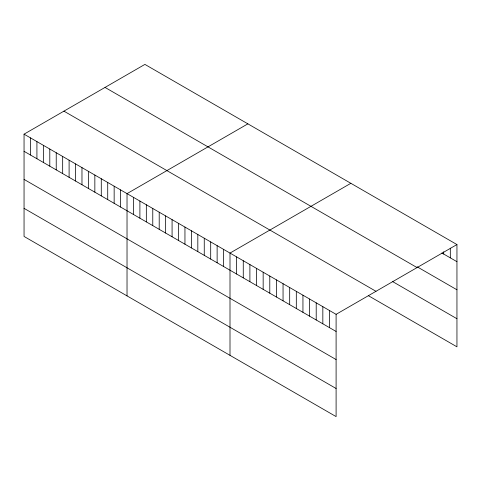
<?xml version="1.0" encoding="UTF-8"?>
<svg xmlns="http://www.w3.org/2000/svg" width="481" height="481" viewBox="0 0 481 481"><rect width="100%" height="100%" fill="white"/><g stroke="black" fill="none" stroke-linecap="round" stroke-linejoin="round"><path stroke-width="0.72" d="M24.05 134.169L336.099 314.333L336.099 416.6L24.05 236.442L24.05 134.169L144.901 64.4L456.95 244.558L456.95 346.831L368.338 295.665M247.877 123.851L127.026 193.627L127.026 295.893M350.853 183.303L230.002 253.078L230.002 355.345M336.099 314.333L456.95 244.558M441.877 252.988L456.95 261.688M417.165 266.817L456.95 289.784M105.02 87.422L417.069 267.586M392.448 281.493L456.95 318.735M63.931 111.147L375.98 291.306M24.05 151.305L336.099 331.463M24.05 179.395L336.099 359.56M24.05 208.345L336.099 388.504M450.318 248.178L450.318 257.864M443.686 251.797L443.686 254.034M329.467 310.504L329.467 327.633M322.835 306.674L322.835 323.809M316.209 302.85L316.209 319.979M309.578 299.02L309.578 316.149M302.946 295.19L302.946 312.319M296.314 291.36L296.314 308.495M289.682 287.536L289.682 304.665M283.05 283.706L283.05 300.835M276.419 279.876L276.419 297.005M269.787 276.046L269.787 293.182M263.161 272.222L263.161 289.352M256.529 268.392L256.529 285.522M249.898 264.562L249.898 281.692M243.266 260.732L243.266 277.868M236.634 256.908L236.634 274.038M223.569 249.362L223.569 266.492M217.129 245.647L217.129 262.776M210.696 241.931L210.696 259.061M204.257 238.215L204.257 255.345M197.823 234.5L197.823 251.629M191.384 230.784L191.384 247.913M184.951 227.068L184.951 244.198M178.517 223.352L178.517 240.482M172.078 219.637L172.078 236.766M165.644 215.921L165.644 233.051M159.205 212.205L159.205 229.335M152.772 208.489L152.772 225.619M146.332 204.774L146.332 221.903M139.899 201.058L139.899 218.188M133.465 197.342L133.465 214.472M120.593 189.911L120.593 207.04M114.153 186.195L114.153 203.325M107.72 182.479L107.72 199.609M101.281 178.764L101.281 195.893M94.847 175.048L94.847 192.178M88.408 171.332L88.408 188.462M81.974 167.616L81.974 184.746M75.541 163.901L75.541 181.03M69.102 160.185L69.102 177.315M62.668 156.469L62.668 173.599M56.229 152.754L56.229 169.883M49.796 149.038L49.796 166.167M43.356 145.316L43.356 162.452M36.923 141.6L36.923 158.736M30.483 137.885L30.483 155.02"/></g></svg>
